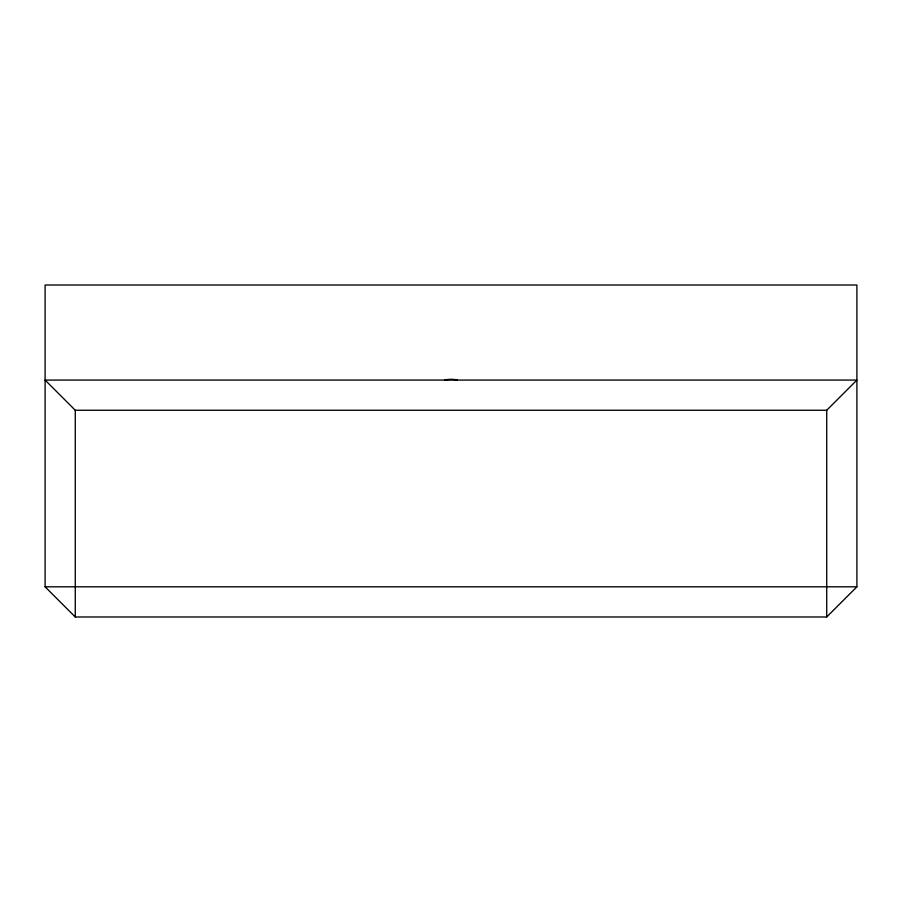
<?xml version="1.0" encoding="UTF-8"?>
<svg xmlns="http://www.w3.org/2000/svg" width="902" height="902" viewBox="0 0 902 902"><rect width="100%" height="100%" fill="white"/><g stroke="black" fill="none" stroke-linecap="round" stroke-linejoin="round"><path stroke-width="1.35" d="M826.717 410.263L856.9 380.08L45.1 380.08L75.283 410.263L826.717 410.263L826.717 616.979L75.283 616.979L45.1 586.807L45.1 285.021L856.9 285.021L856.9 586.807L826.717 616.979M45.1 586.807L856.9 586.807M75.283 410.263L75.283 616.979M444.675 379.922A33.949 33.949 0 0 1 457.325 379.922"/></g></svg>
